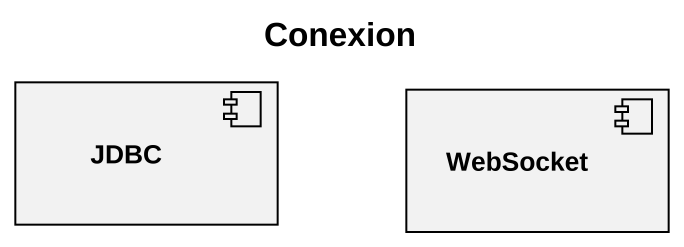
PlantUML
@startuml
title Conexion
component JDBC
component WebSocket
@enduml
